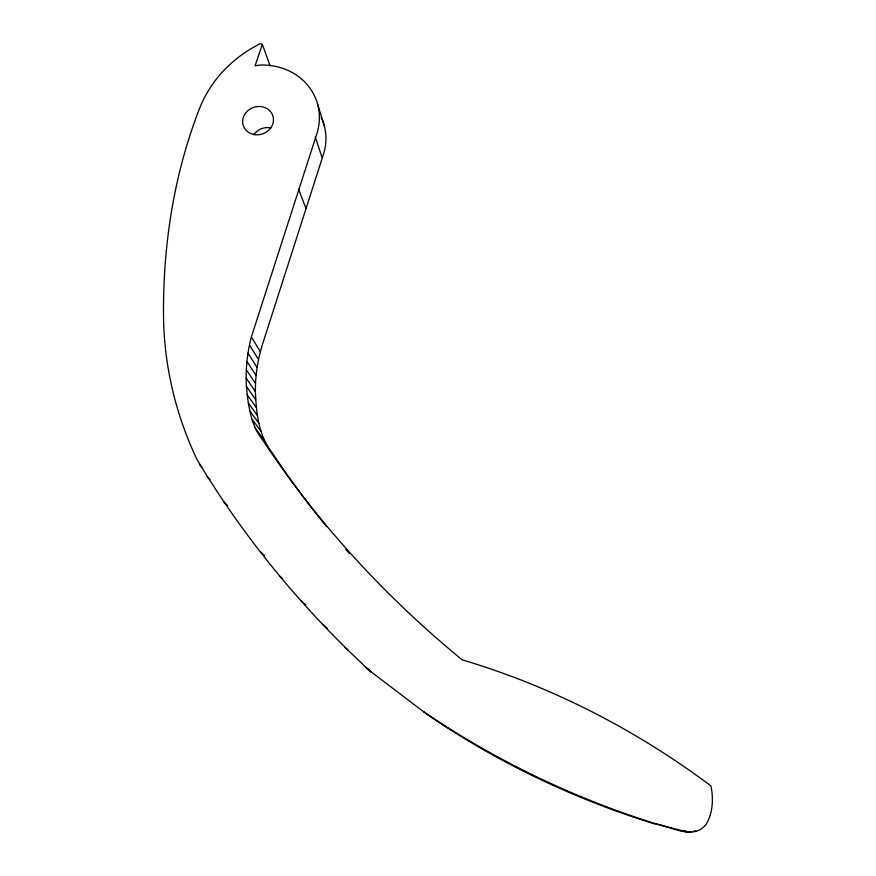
<?xml version="1.0" encoding="UTF-8"?>
<svg xmlns="http://www.w3.org/2000/svg" width="876" height="876" viewBox="0 0 876 876"><rect width="100%" height="100%" fill="white"/><g stroke="black" fill="none" stroke-linecap="round" stroke-linejoin="round"><path stroke-width="1.31" d="M326.66 526.673A970.466 822.301 14 0 1 271.527 451.753C258.31 434.803 256.318 412.355 255.376 391.605C255.277 375.465 257.752 359.335 262.614 343.94L323.474 154.242A59.951 54.104 -19 0 0 321.229 117.395M365.445 667.534L427.554 714.783A772.205 685.054 11.3 0 0 653.266 823.528C668.881 825.225 692.653 841.212 705.947 824.59C713.009 813.224 713.568 798.715 710.918 785.882A1048.167 874.795 -87.8 0 0 462.189 659.858A1002.987 844.705 13.8 0 1 262.723 440.059C250.536 424.98 248.193 405.051 246.419 386.382C245.466 369.781 247.163 353.05 251.368 336.964L316.816 133.82A61.835 55.538 -18.9 0 0 260.479 65.032L255.091 65.809L262.34 44.304L260.041 43.8A121.446 109.971 -16.7 0 0 199.936 107.529L198.808 110.387C172.879 177.697 162.268 250.328 163.615 322.28A384.641 361.996 -1.5 0 0 197.056 459.604C244.229 538.258 303.578 610.101 371.172 672.045L367.416 668.388M681.243 830.744L685.919 831.072M693.945 830.93L696.245 831.368M689.27 831.751L691.492 832.2M683.576 831.05L689.062 832.178M686.642 831.861L657.624 824.382A797.839 704.457 11.1 0 1 423.765 711.75M345.024 647.649L347.761 649.861M322.478 624.325L327.558 628.552M300.862 600.586L305.746 604.768M280.189 576.463L282.072 578.116M260.479 551.979L264.508 555.636M223.917 502.079L227.618 505.627M207.086 476.73L209.999 479.599M199.892 465.123L201.71 466.941M254.5 427.17L263.545 439.248M252.003 419.188L261.114 431.496M249.934 411.096L259.099 423.655M248.324 402.916L257.522 415.717M247.152 394.671L256.372 407.712M246.419 386.382L255.661 399.664M246.145 378.071L255.376 391.605M246.309 369.76L255.518 383.535M246.922 361.481L256.099 375.497M247.974 353.236L257.106 367.493M249.463 345.056L258.529 359.554M251.368 336.964L260.369 351.692M298.552 189.183L305.844 208.105M262.34 44.304L270.049 65.733M315.283 137.017L321.996 157.362M317.725 104.66L324.317 125.848M349.535 553.632A970.466 822.301 14 0 1 345.932 549.515M253.854 134.707A15.111 13.633 -19 0 1 270.914 127.951M253.482 134.422A15.582 13.994 -18.9 0 0 273.104 116.617A15.582 13.994 -18.9 0 0 247.601 110.891A15.582 13.994 -18.9 0 0 253.482 134.422"/></g></svg>
